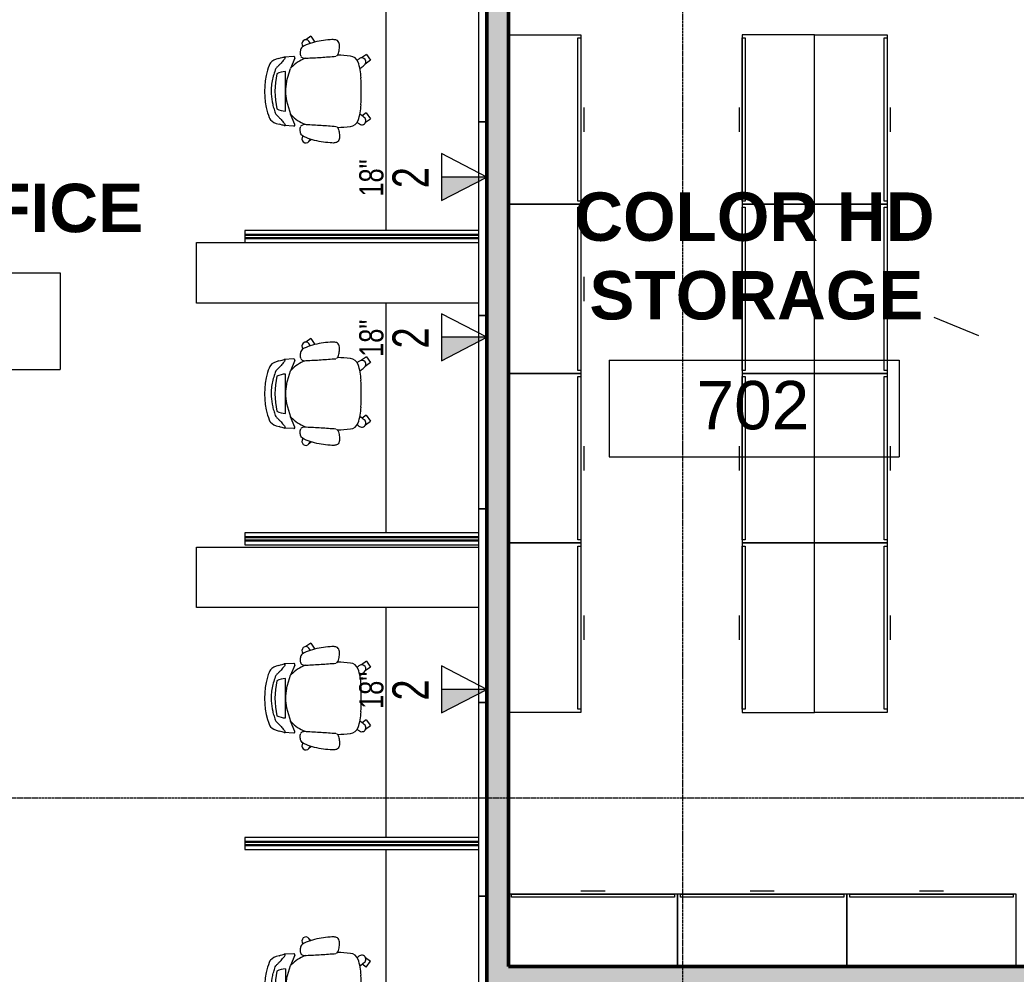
# Model space of a CAD drawing. Header units: inches. Extents: x -1106 to 1409, y -1111 to 918.
# Drawn here: x 201.2 to 448.4, y 230.9 to 467.5 of the extents above; entities that cross this region are included whole.
import ezdxf

# ---------------------------------------------------------------- set-up
doc = ezdxf.new("R2010")
doc.units = ezdxf.units.IN
doc.header["$MEASUREMENT"] = 0
doc.linetypes.add('Grid Line 1_4_', pattern=[0.4375, 0.25, -0.0625, 0.0625, -0.0625])
for name, color, linetype, lineweight in [('A-ANNO-NOTE', 131, 'Continuous', 9), ('A-AREA-IDEN', 2, 'Continuous', 9), ('A-GENM', 13, 'Continuous', 9), ('A-WALL-PATT', 111, 'Continuous', 13), ('I-FURN', 30, 'Continuous', 9), ('I-WALL', 2, 'Continuous', 13), ('S-GRID', 1, 'Continuous', 9)]:
    doc.layers.add(name, color=color, linetype=linetype, lineweight=lineweight)
doc.styles.add('Arial_1', font='arial.ttf', dxfattribs={"width": 0.75, "height": 9})
doc.styles.add('Arial_2', font='arial.ttf', dxfattribs={"width": 0.75, "height": 6})
doc.styles.add('Arial_3', font='arial.ttf', dxfattribs={"height": 12})
doc.styles.add('Arial_B', font='arialbd.ttf', dxfattribs={"height": 12})

# ---------------------------------------------------------------- blocks, each defined once
blk = doc.blocks.new('Cabinet File - Lateral 4 Drawer - 42_ x 18_ x 60_-3218930-7TH FLOOR TELECOM UNDERFLOOR ROUTING PLAN')
at = {"layer": 'I-FURN', "color": 53}
for p, q in [((-28.09, 27.78), (-28.09, 45.78)), ((-28.09, 45.78), (13.91, 45.78)), ((-27.34, 45.78), (13.16, 45.78)), ((-27.34, 45.03), (-27.34, 45.78)), ((13.16, 45.03), (-27.34, 45.03)), ((-10.09, 46.53), (-4.09, 46.53)), ((13.16, 45.78), (13.16, 45.03)), ((13.91, 45.78), (13.91, 27.78))]:
    blk.add_line(p, q, dxfattribs=at)
blk = doc.blocks.new('Cabinet File - Lateral 4 Drawer - 42_ x 18_ x 60_-V38-7TH FLOOR TELECOM UNDERFLOOR ROUTING PLAN')
at = {"layer": 'I-FURN', "color": 53}
for p, q in [((-28.09, 27.78), (-28.09, 45.78)), ((-28.09, 45.78), (13.91, 45.78)), ((-27.34, 45.78), (13.16, 45.78)), ((-27.34, 45.03), (-27.34, 45.78)), ((13.16, 45.03), (-27.34, 45.03)), ((-10.09, 46.53), (-4.09, 46.53)), ((13.16, 45.78), (13.16, 45.03)), ((13.91, 45.78), (13.91, 27.78)), ((13.91, 27.78), (-28.09, 27.78))]:
    blk.add_line(p, q, dxfattribs=at)
blk = doc.blocks.new('Cabinet File - Lateral 4 Drawer - 42_ x 18_ x 60_-2387364-7TH FLOOR TELECOM UNDERFLOOR ROUTING PLAN')
at = {"layer": 'I-FURN', "color": 53}
for p, q in [((-28.09, -27.78), (-28.09, -45.78)), ((13.91, -27.78), (-28.09, -27.78)), ((13.91, -45.78), (13.91, -27.78)), ((-28.09, -45.78), (13.91, -45.78)), ((-27.34, -45.03), (13.16, -45.03)), ((-27.34, -45.78), (-27.34, -45.03)), ((13.16, -45.78), (-27.34, -45.78)), ((-10.09, -46.53), (-4.09, -46.53)), ((13.16, -45.03), (13.16, -45.78))]:
    blk.add_line(p, q, dxfattribs=at)
blk = doc.blocks.new('Cabinet File - Lateral 4 Drawer - 42_ x 18_ x 60_-V45-7TH FLOOR TELECOM UNDERFLOOR ROUTING PLAN')
at = {"layer": 'I-FURN', "color": 53}
for p, q in [((-28.09, -27.78), (-28.09, -45.78)), ((-28.09, -45.78), (13.91, -45.78)), ((-27.34, -45.03), (13.16, -45.03)), ((-27.34, -45.78), (-27.34, -45.03)), ((13.16, -45.78), (-27.34, -45.78)), ((-10.09, -46.53), (-4.09, -46.53)), ((13.16, -45.03), (13.16, -45.78))]:
    blk.add_line(p, q, dxfattribs=at)
blk = doc.blocks.new('Cabinet File - Lateral 4 Drawer - 42_ x 18_ x 60_-V46-7TH FLOOR TELECOM UNDERFLOOR ROUTING PLAN')
at = {"layer": 'I-FURN', "color": 53}
for p, q in [((-28.09, -27.78), (-28.09, -45.78)), ((13.91, -45.78), (13.91, -27.78)), ((-28.09, -45.78), (13.91, -45.78)), ((-27.34, -45.03), (13.16, -45.03)), ((-27.34, -45.78), (-27.34, -45.03)), ((13.16, -45.78), (-27.34, -45.78)), ((-10.09, -46.53), (-4.09, -46.53)), ((13.16, -45.03), (13.16, -45.78))]:
    blk.add_line(p, q, dxfattribs=at)
blk = doc.blocks.new('Acoustic Panel - Wall Mtd - 4_-0_ wide 2_ thick-4744655-7TH FLOOR TELECOM UNDERFLOOR ROUTING PLAN')
at = {"layer": 'A-GENM', "color": 133, "lineweight": 20}
for p, q in [((315.04, 298.26), (315.04, 250.26)), ((317.04, 298.26), (315.04, 298.26)), ((317.04, 250.26), (317.04, 298.26)), ((315.04, 250.26), (317.04, 250.26))]:
    blk.add_line(p, q, dxfattribs=at)
blk = doc.blocks.new('Workstation 3D - Workstation 3D-V74-7TH FLOOR TELECOM UNDERFLOOR ROUTING PLAN')
at = {"layer": 'I-FURN', "color": 53}
for p, q in [((28.5, -11.01), (28.5, 59)), ((28.5, 59), (43.5, 59)), ((43.5, 59), (43.5, -11.01)), ((-30.5, 47), (-31.5, 47)), ((-31.5, 47), (-31.5, -11.01)), ((-30.25, 47), (-30.5, 47)), ((-30.5, 47), (-30.5, -11.01)), ((-29.75, 47), (-30.25, 47)), ((-30.25, 47), (-30.25, -11.01)), ((-29.75, -11.01), (-29.75, 47)), ((-29.5, 47), (-29.75, 47)), ((-29.5, -11.01), (-29.5, 47)), ((-28.5, 47), (-29.5, 47)), ((-28.5, -11.01), (-28.5, 47)), ((-2.65, 34.88), (-2.5, 37.23)), ((14.65, 34.88), (14.5, 37.23)), ((-2.26, 34.6), (0.31, 35.68)), ((3.6, 36.65), (0.31, 35.68)), ((1.11, 36.91), (10.89, 36.91)), ((8.4, 36.65), (11.69, 35.68)), ((14.21, 34.62), (11.69, 35.68)), ((-6.23, 30.93), (-5.94, 30.52)), ((19.66, 30.65), (18.21, 29.6)), ((19.66, 30.65), (18.8, 31.83)), ((0.66, 16.86), (-0.08, 17.88)), ((15.17, 16.85), (14.29, 18.07)), ((-1.69, 17.04), (-0.79, 15.8)), ((0.66, 16.86), (-0.79, 15.8)), ((13.72, 15.8), (12.77, 17.11)), ((15.17, 16.85), (13.72, 15.8)), ((28.5, 12), (-28.5, 12))]:
    blk.add_line(p, q, dxfattribs=at)
for centre, radius, start, end in [((6.54, 36.68), 5.43, 153.919, 177.5258), ((5.99, 18.6), 20.92, 77.9805, 101.9468), ((5.46, 36.68), 5.43, 2.4742, 26.0163), ((-2.35, 34.88), 0.299, 180, 297.7893), ((6.8, 28.48), 9.67, 133.6094, 158.2559), ((2.53, 33.61), 3.04, 136.9863, 142.0953), ((6, 25.07), 11.82, 78.2823, 101.7177), ((9.47, 33.61), 3.04, 37.9047, 43.0137), ((5.2, 28.48), 9.67, 21.7801, 46.3906), ((14.35, 34.88), 0.299, 242.2107, 0), ((-5.8, 31.84), 1, 72.0046, 251.9831), ((-9.44, 17.17), 16.11, 74.2063, 75.8105), ((21.44, 17.17), 16.11, 104.1895, 105.8082), ((17.8, 31.84), 1, 287.9954, 107.9954), ((-0.13, 45.84), 16.11, 248.1926, 249.1641), ((12.13, 45.84), 16.11, 290.8253, 291.8014), ((41.47, 25.44), 44.45, 181.8257, 185.9993), ((-29.47, 25.44), 44.45, 354.0007, 358.1762), ((-0.48, 21.04), 2.27, 185.9993, 250.0007), ((12.48, 21.04), 2.27, 289.9993, 354.0007), ((-1.29, 17.96), 1, 144.0015, 324.0015), ((11.53, 9.97), 16.11, 145.3177, 147.8075), ((2.88, 30.25), 12.08, 250.0007, 268.9016), ((-12.86, 27.69), 16.11, 320.1956, 324.991), ((6, 193.18), 175.03, 268.9016, 271.0984), ((9.12, 30.25), 12.08, 271.0984, 289.9993), ((24.86, 27.69), 16.11, 215.009, 219.8044), ((13.29, 17.96), 1, 215.9985, 35.9985), ((0.47, 9.97), 16.11, 32.1925, 34.6823)]:
    blk.add_arc(centre, radius, start, end, dxfattribs=at)
for centre, major_axis, ratio, start_param, end_param in [((6, 26.48), (-17.15, 0), 0.912367, 4.40136, 5.026573), ((8.73, 16.87), (-9.2, 24.13), 0.265011, 0.099323, 0.367123), ((1.08, 41.17), (2.19, 0.61), 0.13132, 1.709994, 2.907856), ((10.92, 41.18), (-2.19, 0.62), 0.126478, 3.441097, 4.597438), ((3.93, 16.63), (8.52, 24.38), 0.258653, 5.910526, 6.182415), ((2.77, 43.08), (5.26, 6.07), 0.093478, 2.942412, 3.337732), ((0.86, 53.4), (3.51, 16.55), 0.017492, 3.360979, 3.598151), ((10.89, 53.34), (-3.75, 16.5), 0.012487, 2.68195, 2.921986), ((9.13, 43), (-5.36, 5.98), 0.09349, 2.943874, 3.3392)]:
    blk.add_ellipse(centre, major_axis=major_axis, ratio=ratio, start_param=start_param, end_param=end_param, dxfattribs=at)
for points, knots in [([(11.67, 39.32), (11.17, 39.52), (10.16, 39.87), (8.59, 40.26), (6.98, 40.46), (5.02, 40.49), (3.19, 40.23), (1.53, 39.77), (0.73, 39.48), (0.33, 39.32)], [-1, -1, -1, -1, -0.861111, -0.722222, -0.583333, -0.444444, -0.222222, -0.111111, 0, 0, 0, 0]), ([(0.33, 39.32), (0.14, 39.12), (-0.24, 38.75), (-0.93, 38.07), (-1.52, 37.54), (-2, 37.18), (-2.19, 37.07), (-2.28, 37.03)], [-1, -1, -1, -1, -0.833333, -0.666667, -0.333333, -0.166667, 0, 0, 0, 0]), ([(14.28, 37.03), (14.19, 37.07), (14, 37.18), (13.52, 37.54), (12.93, 38.07), (12.24, 38.75), (11.86, 39.12), (11.67, 39.32)], [-1, -1, -1, -1, -0.833333, -0.666667, -0.333333, -0.166667, 0, 0, 0, 0]), ([(-6.76, 25.84), (-6.73, 26.58), (-6.58, 28.06), (-6.08, 30.23), (-5.57, 31.64), (-5.27, 32.32)], [3.1822403, 3.1822403, 3.1822403, 3.1822403, 3.3042578, 3.427853, 3.5514483, 3.5514483, 3.5514483, 3.5514483]), ([(-2.59, 33.07), (-2.41, 32.9), (-2.16, 32.47), (-2.17, 31.97), (-2.23, 31.75)], [-0.815548, -0.815548, -0.815548, -0.815548, -0.244346, 0.287587, 0.287587, 0.287587, 0.287587]), ([(14.59, 33.07), (14.41, 32.9), (14.16, 32.47), (14.17, 31.97), (14.23, 31.75)], [-0.815548, -0.815548, -0.815548, -0.815548, -0.244346, 0.287587, 0.287587, 0.287587, 0.287587]), ([(18.76, 25.84), (18.73, 26.58), (18.58, 28.06), (18.08, 30.23), (17.57, 31.64), (17.27, 32.32)], [3.1822403, 3.1822403, 3.1822403, 3.1822403, 3.3042578, 3.427853, 3.5514483, 3.5514483, 3.5514483, 3.5514483]), ([(-2.23, 31.75), (-2.28, 30.53), (-2.41, 28.09), (-2.59, 25.64), (-2.69, 24.41)], [0.04328253, 0.04328253, 0.04328253, 0.04328253, 0.06236378, 0.08167587, 0.08167587, 0.08167587, 0.08167587]), ([(14.23, 31.75), (14.28, 30.53), (14.41, 28.09), (14.59, 25.64), (14.69, 24.41)], [0.04328253, 0.04328253, 0.04328253, 0.04328253, 0.06236378, 0.08167587, 0.08167587, 0.08167587, 0.08167587]), ([(-6.68, 24.26), (-6.76, 24.52), (-6.86, 25.05), (-6.81, 25.59), (-6.76, 25.84)], [2.8426875, 2.8426875, 2.8426875, 2.8426875, 3.098779, 3.34545, 3.34545, 3.34545, 3.34545]), ([(18.68, 24.26), (18.76, 24.52), (18.86, 25.05), (18.81, 25.59), (18.76, 25.84)], [2.8426875, 2.8426875, 2.8426875, 2.8426875, 3.098779, 3.34545, 3.34545, 3.34545, 3.34545])]:
    blk.add_open_spline(points, degree=3, knots=knots, dxfattribs=at)
for points in [[(-5.27, 32.32), (-5.2, 32.49), (-4.99, 32.8), (-4.68, 33.01), (-4.51, 33.08)], [(-4.51, 33.08), (-4.23, 33.2), (-3.62, 33.34), (-3, 33.25), (-2.71, 33.14)], [(16.51, 33.08), (16.23, 33.2), (15.62, 33.34), (15, 33.25), (14.71, 33.14)], [(17.27, 32.32), (17.2, 32.49), (16.99, 32.8), (16.68, 33.01), (16.51, 33.08)], [(-5.88, 23.58), (-6.06, 23.61), (-6.42, 23.76), (-6.63, 24.09), (-6.68, 24.26)], [(-3.48, 23.75), (-3.87, 23.64), (-4.67, 23.5), (-5.48, 23.53), (-5.88, 23.58)], [(-2.76, 24.24), (-2.85, 24.12), (-3.07, 23.92), (-3.34, 23.79), (-3.48, 23.75)], [(14.76, 24.24), (14.85, 24.12), (15.07, 23.92), (15.34, 23.79), (15.48, 23.75)], [(15.48, 23.75), (15.87, 23.64), (16.67, 23.5), (17.48, 23.53), (17.88, 23.58)], [(17.88, 23.58), (18.06, 23.61), (18.42, 23.76), (18.63, 24.09), (18.68, 24.26)]]:
    blk.add_open_spline(points, degree=3, dxfattribs=at)
blk = doc.blocks.new('Workstation 3D - Workstation 3D-V75-7TH FLOOR TELECOM UNDERFLOOR ROUTING PLAN')
at = {"layer": 'I-FURN', "color": 53}
for p, q in [((-31.5, 11.01), (-31.5, -47)), ((-30.5, 11.01), (-30.5, -47)), ((-30.25, 11.01), (-30.25, -47)), ((-29.75, -47), (-29.75, 11.01)), ((-29.5, -47), (-29.5, 11.01)), ((-28.5, -47), (-28.5, 11.01)), ((28.5, -59), (28.5, 11.01)), ((43.5, 11.01), (43.5, -59)), ((-28.5, -12), (28.5, -12)), ((-1.69, -17.04), (-0.79, -15.8)), ((0.66, -16.86), (-0.79, -15.8)), ((0.66, -16.86), (-0.08, -17.88)), ((13.72, -15.8), (12.77, -17.11)), ((15.17, -16.85), (13.72, -15.8)), ((15.17, -16.85), (14.29, -18.07)), ((19.66, -30.65), (18.21, -29.6)), ((-6.23, -30.93), (-5.94, -30.52)), ((19.66, -30.65), (18.8, -31.83)), ((-2.26, -34.6), (0.31, -35.68)), ((-2.65, -34.88), (-2.5, -37.23)), ((3.6, -36.65), (0.31, -35.68)), ((1.11, -36.91), (10.89, -36.91)), ((8.4, -36.65), (11.69, -35.68)), ((14.21, -34.62), (11.69, -35.68)), ((14.65, -34.88), (14.5, -37.23)), ((-31.5, -47), (-30.5, -47)), ((-30.5, -47), (-30.25, -47)), ((-30.25, -47), (-29.75, -47)), ((-29.75, -47), (-29.5, -47)), ((-29.5, -47), (-28.5, -47)), ((43.5, -59), (28.5, -59))]:
    blk.add_line(p, q, dxfattribs=at)
for centre, radius, start, end in [((-1.29, -17.96), 1, 35.9985, 215.9985), ((13.29, -17.96), 1, 324.0015, 144.0015), ((-0.48, -21.04), 2.27, 109.9993, 174.0007), ((11.53, -9.97), 16.11, 212.1925, 214.6823), ((2.88, -30.25), 12.08, 91.0984, 109.9993), ((-12.86, -27.69), 16.11, 35.009, 39.8044), ((6, -193.18), 175.03, 88.9016, 91.0984), ((9.12, -30.25), 12.08, 70.0007, 88.9016), ((24.86, -27.69), 16.11, 140.1956, 144.991), ((12.48, -21.04), 2.27, 5.9993, 70.0007), ((0.47, -9.97), 16.11, 325.3177, 327.8075), ((41.47, -25.44), 44.45, 174.0007, 178.1743), ((-29.47, -25.44), 44.45, 1.8238, 5.9993), ((-5.8, -31.84), 1, 108.0169, 287.9954), ((-0.13, -45.84), 16.11, 110.8359, 111.8074), ((6.8, -28.48), 9.67, 201.7441, 226.3906), ((5.2, -28.48), 9.67, 313.6094, 338.2199), ((17.8, -31.84), 1, 252.0046, 72.0046), ((12.13, -45.84), 16.11, 68.1986, 69.1747), ((-9.44, -17.17), 16.11, 284.1895, 285.7937), ((-2.35, -34.88), 0.299, 62.2107, 180), ((14.35, -34.88), 0.299, 360, 117.7893), ((21.44, -17.17), 16.11, 254.1918, 255.8105), ((2.53, -33.61), 3.04, 217.9047, 223.0137), ((6.54, -36.68), 5.43, 182.4742, 206.081), ((6, -25.07), 11.82, 258.2823, 281.7177), ((5.46, -36.68), 5.43, 333.9837, 357.5258), ((9.47, -33.61), 3.04, 316.9863, 322.0953), ((5.99, -18.6), 20.92, 258.0532, 282.0195)]:
    blk.add_arc(centre, radius, start, end, dxfattribs=at)
for centre, major_axis, ratio, start_param, end_param in [((2.77, -43.08), (-5.26, 6.07), 0.093478, 6.087046, 6.482366), ((9.13, -43), (5.36, 5.98), 0.09349, 6.085578, 6.480904), ((0.86, -53.4), (-3.51, 16.55), 0.017492, 5.826627, 6.063799), ((8.73, -16.87), (9.2, 24.13), 0.265011, 2.77447, 3.04227), ((3.93, -16.63), (-8.52, 24.38), 0.258653, 3.242363, 3.514252), ((10.89, -53.34), (3.75, 16.5), 0.012487, 0.219606, 0.459643), ((1.08, -41.17), (-2.19, 0.61), 0.13132, 0.233737, 1.431598), ((6, -26.48), (17.15, 0), 0.912367, 4.398205, 5.023418), ((10.92, -41.18), (2.19, 0.62), 0.126478, 4.827339, 5.983681)]:
    blk.add_ellipse(centre, major_axis=major_axis, ratio=ratio, start_param=start_param, end_param=end_param, dxfattribs=at)
for points, knots in [([(-6.68, -24.26), (-6.76, -24.52), (-6.86, -25.05), (-6.81, -25.59), (-6.76, -25.84)], [2.8426875, 2.8426875, 2.8426875, 2.8426875, 3.098779, 3.34545, 3.34545, 3.34545, 3.34545]), ([(-2.23, -31.75), (-2.28, -30.53), (-2.41, -28.09), (-2.59, -25.64), (-2.69, -24.41)], [0.04328253, 0.04328253, 0.04328253, 0.04328253, 0.06236378, 0.08167587, 0.08167587, 0.08167587, 0.08167587]), ([(14.23, -31.75), (14.28, -30.53), (14.41, -28.09), (14.59, -25.64), (14.69, -24.41)], [0.04328253, 0.04328253, 0.04328253, 0.04328253, 0.06236378, 0.08167587, 0.08167587, 0.08167587, 0.08167587]), ([(18.68, -24.26), (18.76, -24.52), (18.86, -25.05), (18.81, -25.59), (18.76, -25.84)], [2.8426875, 2.8426875, 2.8426875, 2.8426875, 3.098779, 3.34545, 3.34545, 3.34545, 3.34545]), ([(-6.76, -25.84), (-6.73, -26.58), (-6.58, -28.06), (-6.08, -30.23), (-5.57, -31.64), (-5.27, -32.32)], [3.1822403, 3.1822403, 3.1822403, 3.1822403, 3.3042578, 3.427853, 3.5514483, 3.5514483, 3.5514483, 3.5514483]), ([(18.76, -25.84), (18.73, -26.58), (18.58, -28.06), (18.08, -30.23), (17.57, -31.64), (17.27, -32.32)], [3.1822403, 3.1822403, 3.1822403, 3.1822403, 3.3042578, 3.427853, 3.5514483, 3.5514483, 3.5514483, 3.5514483]), ([(-2.59, -33.07), (-2.41, -32.9), (-2.16, -32.47), (-2.17, -31.97), (-2.23, -31.75)], [-0.815548, -0.815548, -0.815548, -0.815548, -0.244346, 0.287587, 0.287587, 0.287587, 0.287587]), ([(14.59, -33.07), (14.41, -32.9), (14.16, -32.47), (14.17, -31.97), (14.23, -31.75)], [-0.815548, -0.815548, -0.815548, -0.815548, -0.244346, 0.287587, 0.287587, 0.287587, 0.287587]), ([(0.33, -39.32), (0.14, -39.12), (-0.24, -38.75), (-0.93, -38.07), (-1.52, -37.54), (-2, -37.18), (-2.19, -37.07), (-2.28, -37.03)], [-1, -1, -1, -1, -0.833333, -0.666667, -0.333333, -0.166667, 0, 0, 0, 0]), ([(14.28, -37.03), (14.19, -37.07), (14, -37.18), (13.52, -37.54), (12.93, -38.07), (12.24, -38.75), (11.86, -39.12), (11.67, -39.32)], [-1, -1, -1, -1, -0.833333, -0.666667, -0.333333, -0.166667, 0, 0, 0, 0]), ([(11.67, -39.32), (11.17, -39.52), (10.16, -39.87), (8.59, -40.26), (6.98, -40.46), (5.02, -40.49), (3.19, -40.23), (1.53, -39.77), (0.73, -39.48), (0.33, -39.32)], [-1, -1, -1, -1, -0.861111, -0.722222, -0.583333, -0.444444, -0.222222, -0.111111, 0, 0, 0, 0])]:
    blk.add_open_spline(points, degree=3, knots=knots, dxfattribs=at)
for points in [[(-5.88, -23.58), (-6.06, -23.61), (-6.42, -23.76), (-6.63, -24.09), (-6.68, -24.26)], [(-3.48, -23.75), (-3.87, -23.64), (-4.67, -23.5), (-5.48, -23.53), (-5.88, -23.58)], [(-2.76, -24.24), (-2.85, -24.12), (-3.07, -23.92), (-3.34, -23.79), (-3.48, -23.75)], [(14.76, -24.24), (14.85, -24.12), (15.07, -23.92), (15.34, -23.79), (15.48, -23.75)], [(15.48, -23.75), (15.87, -23.64), (16.67, -23.5), (17.48, -23.53), (17.88, -23.58)], [(17.88, -23.58), (18.06, -23.61), (18.42, -23.76), (18.63, -24.09), (18.68, -24.26)], [(-5.27, -32.32), (-5.2, -32.49), (-4.99, -32.8), (-4.68, -33.01), (-4.51, -33.08)], [(-4.51, -33.08), (-4.23, -33.2), (-3.62, -33.34), (-3, -33.25), (-2.71, -33.14)], [(16.51, -33.08), (16.23, -33.2), (15.62, -33.34), (15, -33.25), (14.71, -33.14)], [(17.27, -32.32), (17.2, -32.49), (16.99, -32.8), (16.68, -33.01), (16.51, -33.08)]]:
    blk.add_open_spline(points, degree=3, dxfattribs=at)
blk = doc.blocks.new('Workstation 3D - Workstation 3D-V95-7TH FLOOR TELECOM UNDERFLOOR ROUTING PLAN')
at = {"layer": 'I-FURN', "color": 53}
for p, q in [((28.5, -11.01), (28.5, 59)), ((28.5, 59), (43.5, 59)), ((44.5, 59), (43.5, 59)), ((43.5, 59), (43.5, -11.01)), ((43.5, 59), (43.5, -11.01)), ((44.75, 59), (44.5, 59)), ((44.5, 59), (44.5, -11.01)), ((45.25, 59), (44.75, 59)), ((44.75, 59), (44.75, -11.01)), ((45.25, -11.01), (45.25, 59)), ((45.5, 59), (45.25, 59)), ((45.5, -11.01), (45.5, 59)), ((46.5, 59), (45.5, 59)), ((46.5, -13.01), (46.5, 59)), ((-30.5, 47), (-31.5, 47)), ((-31.5, 47), (-31.5, -11.01)), ((-30.25, 47), (-30.5, 47)), ((-30.5, 47), (-30.5, -11.01)), ((-29.75, 47), (-30.25, 47)), ((-30.25, 47), (-30.25, -11.01)), ((-29.75, -11.01), (-29.75, 47)), ((-29.5, 47), (-29.75, 47)), ((-29.5, -11.01), (-29.5, 47)), ((-28.5, 47), (-29.5, 47)), ((-28.5, -11.01), (-28.5, 47)), ((-2.65, 34.88), (-2.5, 37.23)), ((14.65, 34.88), (14.5, 37.23)), ((-2.26, 34.6), (0.31, 35.68)), ((3.6, 36.65), (0.31, 35.68)), ((1.11, 36.91), (10.89, 36.91)), ((8.4, 36.65), (11.69, 35.68)), ((14.21, 34.62), (11.69, 35.68)), ((-6.23, 30.93), (-5.94, 30.52)), ((19.66, 30.65), (18.21, 29.6)), ((19.66, 30.65), (18.8, 31.83)), ((0.66, 16.86), (-0.08, 17.88)), ((15.17, 16.85), (14.29, 18.07)), ((-1.69, 17.04), (-0.79, 15.8)), ((0.66, 16.86), (-0.79, 15.8)), ((13.72, 15.8), (12.77, 17.11)), ((15.17, 16.85), (13.72, 15.8)), ((28.5, 12), (-28.5, 12))]:
    blk.add_line(p, q, dxfattribs=at)
for centre, radius, start, end in [((6.54, 36.68), 5.43, 153.919, 177.5258), ((5.99, 18.6), 20.92, 77.9805, 101.9468), ((5.46, 36.68), 5.43, 2.4742, 26.0163), ((-2.35, 34.88), 0.299, 180, 297.7893), ((6.8, 28.48), 9.67, 133.6094, 158.2559), ((2.53, 33.61), 3.04, 136.9863, 142.0953), ((6, 25.07), 11.82, 78.2823, 101.7177), ((9.47, 33.61), 3.04, 37.9047, 43.0137), ((5.2, 28.48), 9.67, 21.7801, 46.3906), ((14.35, 34.88), 0.299, 242.2107, 0), ((-5.8, 31.84), 1, 72.0046, 251.9831), ((-9.44, 17.17), 16.11, 74.2063, 75.8105), ((21.44, 17.17), 16.11, 104.1895, 105.8082), ((17.8, 31.84), 1, 287.9954, 107.9954), ((-0.13, 45.84), 16.11, 248.1926, 249.1641), ((12.13, 45.84), 16.11, 290.8253, 291.8014), ((41.47, 25.44), 44.45, 181.8257, 185.9993), ((-29.47, 25.44), 44.45, 354.0007, 358.1762), ((-0.48, 21.04), 2.27, 185.9993, 250.0007), ((12.48, 21.04), 2.27, 289.9993, 354.0007), ((-1.29, 17.96), 1, 144.0015, 324.0015), ((11.53, 9.97), 16.11, 145.3177, 147.8075), ((2.88, 30.25), 12.08, 250.0007, 268.9016), ((-12.86, 27.69), 16.11, 320.1956, 324.991), ((6, 193.18), 175.03, 268.9016, 271.0984), ((9.12, 30.25), 12.08, 271.0984, 289.9993), ((24.86, 27.69), 16.11, 215.009, 219.8044), ((13.29, 17.96), 1, 215.9985, 35.9985), ((0.47, 9.97), 16.11, 32.1925, 34.6823)]:
    blk.add_arc(centre, radius, start, end, dxfattribs=at)
for centre, major_axis, ratio, start_param, end_param in [((6, 26.48), (-17.15, 0), 0.912367, 4.40136, 5.026573), ((8.73, 16.87), (-9.2, 24.13), 0.265011, 0.099323, 0.367123), ((1.08, 41.17), (2.19, 0.61), 0.13132, 1.709994, 2.907856), ((10.92, 41.18), (-2.19, 0.62), 0.126478, 3.441097, 4.597438), ((3.93, 16.63), (8.52, 24.38), 0.258653, 5.910526, 6.182415), ((2.77, 43.08), (5.26, 6.07), 0.093478, 2.942412, 3.337732), ((0.86, 53.4), (3.51, 16.55), 0.017492, 3.360979, 3.598151), ((10.89, 53.34), (-3.75, 16.5), 0.012487, 2.68195, 2.921986), ((9.13, 43), (-5.36, 5.98), 0.09349, 2.943874, 3.3392)]:
    blk.add_ellipse(centre, major_axis=major_axis, ratio=ratio, start_param=start_param, end_param=end_param, dxfattribs=at)
for points, knots in [([(11.67, 39.32), (11.17, 39.52), (10.16, 39.87), (8.59, 40.26), (6.98, 40.46), (5.02, 40.49), (3.19, 40.23), (1.53, 39.77), (0.73, 39.48), (0.33, 39.32)], [-1, -1, -1, -1, -0.861111, -0.722222, -0.583333, -0.444444, -0.222222, -0.111111, 0, 0, 0, 0]), ([(0.33, 39.32), (0.14, 39.12), (-0.24, 38.75), (-0.93, 38.07), (-1.52, 37.54), (-2, 37.18), (-2.19, 37.07), (-2.28, 37.03)], [-1, -1, -1, -1, -0.833333, -0.666667, -0.333333, -0.166667, 0, 0, 0, 0]), ([(14.28, 37.03), (14.19, 37.07), (14, 37.18), (13.52, 37.54), (12.93, 38.07), (12.24, 38.75), (11.86, 39.12), (11.67, 39.32)], [-1, -1, -1, -1, -0.833333, -0.666667, -0.333333, -0.166667, 0, 0, 0, 0]), ([(-6.76, 25.84), (-6.73, 26.58), (-6.58, 28.06), (-6.08, 30.23), (-5.57, 31.64), (-5.27, 32.32)], [3.1822403, 3.1822403, 3.1822403, 3.1822403, 3.3042578, 3.427853, 3.5514483, 3.5514483, 3.5514483, 3.5514483]), ([(-2.59, 33.07), (-2.41, 32.9), (-2.16, 32.47), (-2.17, 31.97), (-2.23, 31.75)], [-0.815548, -0.815548, -0.815548, -0.815548, -0.244346, 0.287587, 0.287587, 0.287587, 0.287587]), ([(14.59, 33.07), (14.41, 32.9), (14.16, 32.47), (14.17, 31.97), (14.23, 31.75)], [-0.815548, -0.815548, -0.815548, -0.815548, -0.244346, 0.287587, 0.287587, 0.287587, 0.287587]), ([(18.76, 25.84), (18.73, 26.58), (18.58, 28.06), (18.08, 30.23), (17.57, 31.64), (17.27, 32.32)], [3.1822403, 3.1822403, 3.1822403, 3.1822403, 3.3042578, 3.427853, 3.5514483, 3.5514483, 3.5514483, 3.5514483]), ([(-2.23, 31.75), (-2.28, 30.53), (-2.41, 28.09), (-2.59, 25.64), (-2.69, 24.41)], [0.04328253, 0.04328253, 0.04328253, 0.04328253, 0.06236378, 0.08167587, 0.08167587, 0.08167587, 0.08167587]), ([(14.23, 31.75), (14.28, 30.53), (14.41, 28.09), (14.59, 25.64), (14.69, 24.41)], [0.04328253, 0.04328253, 0.04328253, 0.04328253, 0.06236378, 0.08167587, 0.08167587, 0.08167587, 0.08167587]), ([(-6.68, 24.26), (-6.76, 24.52), (-6.86, 25.05), (-6.81, 25.59), (-6.76, 25.84)], [2.8426875, 2.8426875, 2.8426875, 2.8426875, 3.098779, 3.34545, 3.34545, 3.34545, 3.34545]), ([(18.68, 24.26), (18.76, 24.52), (18.86, 25.05), (18.81, 25.59), (18.76, 25.84)], [2.8426875, 2.8426875, 2.8426875, 2.8426875, 3.098779, 3.34545, 3.34545, 3.34545, 3.34545])]:
    blk.add_open_spline(points, degree=3, knots=knots, dxfattribs=at)
for points in [[(-5.27, 32.32), (-5.2, 32.49), (-4.99, 32.8), (-4.68, 33.01), (-4.51, 33.08)], [(-4.51, 33.08), (-4.23, 33.2), (-3.62, 33.34), (-3, 33.25), (-2.71, 33.14)], [(16.51, 33.08), (16.23, 33.2), (15.62, 33.34), (15, 33.25), (14.71, 33.14)], [(17.27, 32.32), (17.2, 32.49), (16.99, 32.8), (16.68, 33.01), (16.51, 33.08)], [(-5.88, 23.58), (-6.06, 23.61), (-6.42, 23.76), (-6.63, 24.09), (-6.68, 24.26)], [(-3.48, 23.75), (-3.87, 23.64), (-4.67, 23.5), (-5.48, 23.53), (-5.88, 23.58)], [(-2.76, 24.24), (-2.85, 24.12), (-3.07, 23.92), (-3.34, 23.79), (-3.48, 23.75)], [(14.76, 24.24), (14.85, 24.12), (15.07, 23.92), (15.34, 23.79), (15.48, 23.75)], [(15.48, 23.75), (15.87, 23.64), (16.67, 23.5), (17.48, 23.53), (17.88, 23.58)], [(17.88, 23.58), (18.06, 23.61), (18.42, 23.76), (18.63, 24.09), (18.68, 24.26)]]:
    blk.add_open_spline(points, degree=3, dxfattribs=at)
blk = doc.blocks.new('18433_1 - AEO NY - CENTRAL_rvt-1-7TH FLOOR TELECOM UNDERFLOOR ROUTING PLAN')
at = {"layer": 'A-WALL-PATT'}
for points in [[(317.04, 42.01), (322.42, 42.01), (322.42, 532.01), (317.04, 532.01), (317.04, 55.35)], [(549.41, 227.38), (549.41, 232.76), (322.42, 232.76), (322.42, 227.38), (548.14, 227.38)]]:
    blk.add_hatch(color=253, dxfattribs=at).paths.add_polyline_path(points, flags=0)
at = {"layer": 'I-WALL', "color": 213, "lineweight": 50}
for p, q in [((317.04, 532.01), (317.04, 42.01)), ((322.42, 232.76), (322.42, 532.01)), ((549.41, 232.76), (322.42, 232.76))]:
    blk.add_line(p, q, dxfattribs=at)
at = {"layer": 'S-GRID', "linetype": 'Grid Line 1_4_'}
for p, q in [((365.68, -285.52), (365.68, 870.85)), ((965.79, 274.51), (-931.82, 274.51))]:
    blk.add_line(p, q, dxfattribs=at)
at = {"color": 53, "lineweight": 9}
for name, p, rotation in [('Workstation 3D - Workstation 3D-V95-7TH FLOOR TELECOM UNDERFLOOR ROUTING PLAN', (304.03, 443.82), 89.99999999999939), ('Cabinet File - Lateral 4 Drawer - 42_ x 18_ x 60_-3218930-7TH FLOOR TELECOM UNDERFLOOR ROUTING PLAN', (294.63, 435.72), 269.9999999999997), ('Cabinet File - Lateral 4 Drawer - 42_ x 18_ x 60_-2387364-7TH FLOOR TELECOM UNDERFLOOR ROUTING PLAN', (426.2, 435.72), 269.9999999999995), ('Cabinet File - Lateral 4 Drawer - 42_ x 18_ x 60_-V38-7TH FLOOR TELECOM UNDERFLOOR ROUTING PLAN', (370.63, 435.72), 269.9999999999997), ('Cabinet File - Lateral 4 Drawer - 42_ x 18_ x 60_-3218930-7TH FLOOR TELECOM UNDERFLOOR ROUTING PLAN', (294.63, 393.72), 269.9999999999997), ('Cabinet File - Lateral 4 Drawer - 42_ x 18_ x 60_-2387364-7TH FLOOR TELECOM UNDERFLOOR ROUTING PLAN', (426.2, 393.72), 269.9999999999995), ('Cabinet File - Lateral 4 Drawer - 42_ x 18_ x 60_-V38-7TH FLOOR TELECOM UNDERFLOOR ROUTING PLAN', (370.63, 393.72), 269.9999999999997), ('Workstation 3D - Workstation 3D-V74-7TH FLOOR TELECOM UNDERFLOOR ROUTING PLAN', (304.03, 368.82), 89.99999999999955), ('Cabinet File - Lateral 4 Drawer - 42_ x 18_ x 60_-3218930-7TH FLOOR TELECOM UNDERFLOOR ROUTING PLAN', (294.63, 351.72), 269.9999999999997), ('Cabinet File - Lateral 4 Drawer - 42_ x 18_ x 60_-2387364-7TH FLOOR TELECOM UNDERFLOOR ROUTING PLAN', (426.2, 351.72), 269.9999999999995), ('Cabinet File - Lateral 4 Drawer - 42_ x 18_ x 60_-V38-7TH FLOOR TELECOM UNDERFLOOR ROUTING PLAN', (370.63, 351.72), 269.9999999999997), ('Workstation 3D - Workstation 3D-V74-7TH FLOOR TELECOM UNDERFLOOR ROUTING PLAN', (304.03, 293.3), 90.0000000000001), ('Cabinet File - Lateral 4 Drawer - 42_ x 18_ x 60_-3218930-7TH FLOOR TELECOM UNDERFLOOR ROUTING PLAN', (294.63, 309.72), 269.9999999999997), ('Cabinet File - Lateral 4 Drawer - 42_ x 18_ x 60_-2387364-7TH FLOOR TELECOM UNDERFLOOR ROUTING PLAN', (426.2, 309.72), 269.9999999999995), ('Cabinet File - Lateral 4 Drawer - 42_ x 18_ x 60_-V38-7TH FLOOR TELECOM UNDERFLOOR ROUTING PLAN', (370.63, 309.72), 269.9999999999997), ('Workstation 3D - Workstation 3D-V75-7TH FLOOR TELECOM UNDERFLOOR ROUTING PLAN', (304.03, 233.3), 270.0000000000001), ('Cabinet File - Lateral 4 Drawer - 42_ x 18_ x 60_-V45-7TH FLOOR TELECOM UNDERFLOOR ROUTING PLAN', (336.33, 204.97), 180), ('Cabinet File - Lateral 4 Drawer - 42_ x 18_ x 60_-V46-7TH FLOOR TELECOM UNDERFLOOR ROUTING PLAN', (378.33, 204.97), 180), ('Cabinet File - Lateral 4 Drawer - 42_ x 18_ x 60_-V46-7TH FLOOR TELECOM UNDERFLOOR ROUTING PLAN', (420.33, 204.97), 180)]:
    blk.add_blockref(name, p, dxfattribs=dict(at, rotation=rotation))
for p in [(0, 192), (0, 144), (0, 96), (0, 48), (0, 0), (0, -48)]:
    blk.add_blockref('Acoustic Panel - Wall Mtd - 4_-0_ wide 2_ thick-4744655-7TH FLOOR TELECOM UNDERFLOOR ROUTING PLAN', p, dxfattribs=at)
blk = doc.blocks.new('Room Tag - Room Tag-84095-7TH FLOOR TELECOM UNDERFLOOR ROUTING PLAN')
at = {"layer": 'A-AREA-IDEN'}
for p, q in [((-0.375, -0.0625), (-0.375, -0.3125)), ((-0.375, -0.0625), (0.375, -0.0625)), ((0.375, -0.0625), (0.375, -0.3125)), ((-0.375, -0.3125), (0.375, -0.3125))]:
    blk.add_line(p, q, dxfattribs=at)

msp = doc.modelspace()

# ---------------------------------------------------------------- block references
at = {"lineweight": 5}
msp.add_blockref('18433_1 - AEO NY - CENTRAL_rvt-1-7TH FLOOR TELECOM UNDERFLOOR ROUTING PLAN', (0, 0), dxfattribs=at)

# ---------------------------------------------------------------- next in the draw order: hatches: boundary and pattern name
at = {"layer": 'A-ANNO-NOTE'}
for points in [[(305.79, 422.76), (317.04, 428.57), (305.79, 428.57)], [(305.79, 383.01), (317.04, 388.82), (305.79, 388.82)], [(305.79, 295.7), (317.04, 301.51), (305.79, 301.51)]]:
    msp.add_hatch(color=256, dxfattribs=at).paths.add_polyline_path(points, flags=0)

# ---------------------------------------------------------------- next in the draw order: linework, layer by layer
at = {"layer": 'A-ANNO-NOTE', "lineweight": 20}
for p, q in [((305.79, 434.37), (305.79, 422.76)), ((317.04, 428.57), (305.79, 434.37)), ((305.79, 422.76), (317.04, 428.57)), ((305.79, 394.63), (305.79, 383.01)), ((317.04, 388.82), (305.79, 394.63)), ((305.79, 383.01), (317.04, 388.82)), ((305.79, 307.31), (305.79, 295.7)), ((317.04, 301.51), (305.79, 307.31)), ((305.79, 295.7), (317.04, 301.51))]:
    msp.add_line(p, q, dxfattribs=at)
at = {"layer": 'A-ANNO-NOTE'}
for p, q in [((317.04, 428.57), (305.79, 428.57)), ((305.79, 428.57), (305.79, 422.76)), ((305.79, 422.76), (317.04, 428.57)), ((317.04, 388.82), (305.79, 388.82)), ((305.79, 388.82), (305.79, 383.01)), ((305.79, 383.01), (317.04, 388.82)), ((317.04, 301.51), (305.79, 301.51)), ((305.79, 301.51), (305.79, 295.7)), ((305.79, 295.7), (317.04, 301.51))]:
    msp.add_line(p, q, dxfattribs=at)
at = {"layer": 'A-AREA-IDEN'}
msp.add_line((439.19, 389.16), (428.05, 393.7), dxfattribs=at)

# ---------------------------------------------------------------- next in the draw order: block references
at = {"layer": 'A-AREA-IDEN', "xscale": 95.99999999999994, "yscale": 95.99999999999994, "zscale": 95.99999999999994}
for p in [(175.17, 410.82), (383.41, 389.16)]:
    msp.add_blockref('Room Tag - Room Tag-84095-7TH FLOOR TELECOM UNDERFLOOR ROUTING PLAN', p, dxfattribs=at)

# ---------------------------------------------------------------- next in the draw order: texts
at = {"layer": 'A-ANNO-NOTE', "attachment_point": 1, "rotation": 90}
for s, insert, char_height, width, style in [('18"', (285.41, 423.72), 6, 11.3625, 'Arial_2'), ('2', (293.66, 425.79), 9, 6.363, 'Arial_1'), ('18"', (285.41, 383.97), 6, 11.3625, 'Arial_2'), ('2', (293.66, 386.04), 9, 6.363, 'Arial_1'), ('18"', (285.41, 296.66), 6, 11.3625, 'Arial_2'), ('2', (293.66, 298.73), 9, 6.363, 'Arial_1')]:
    msp.add_mtext(s, dxfattribs=dict(at, insert=insert, char_height=char_height, width=width, style=style))
at = {"layer": 'A-AREA-IDEN', "char_height": 12, "attachment_point": 1}
for s, insert, width, style in [('OPEN OFFICE', (118.18, 426.89), 137.865, 'Arial_B'), ('COLOR HD', (338.78, 424.74), 107.868, 'Arial_B'), ('STORAGE', (342.53, 405.24), 99.081, 'Arial_B'), ('702', (369.13, 377.99), 33.633, 'Arial_3')]:
    msp.add_mtext(s, dxfattribs=dict(at, insert=insert, width=width, style=style))

doc.saveas('drawing.dxf')
